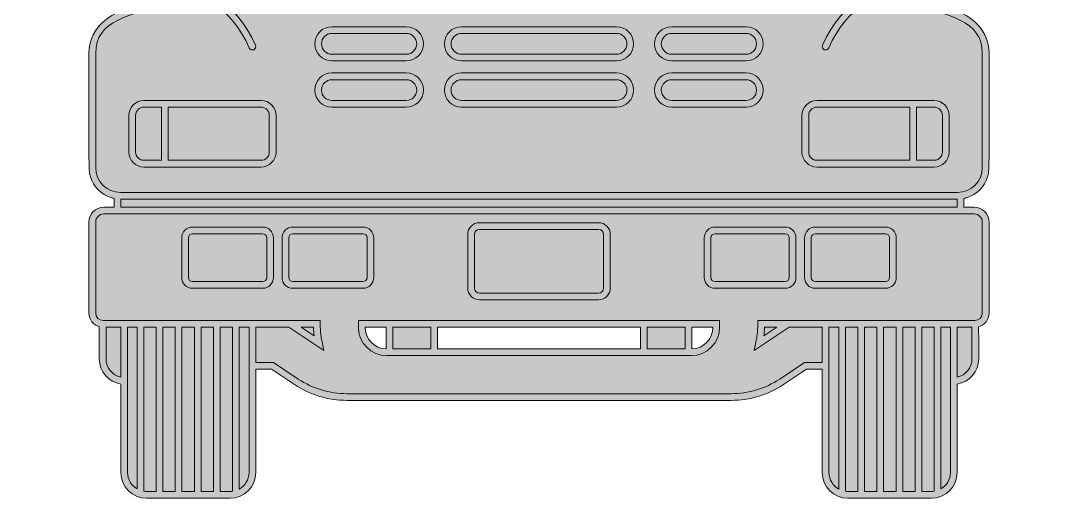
# Model space of a CAD drawing. Header units: inches. Extents: x 0.07 to 3.93, y -3.93 to -0.02.
# Drawn here: x 0.07 to 3.93, y -3.927 to -2.147 of the extents above; entities that cross this region are included whole.
import ezdxf

# ---------------------------------------------------------------- set-up
doc = ezdxf.new("R2010")
doc.units = ezdxf.units.IN
doc.header["$MEASUREMENT"] = 0
doc.layers.add('Bus', color=7, linetype='Continuous', lineweight=0)

msp = doc.modelspace()

# ---------------------------------------------------------------- hatches: boundary and pattern name
at = {"layer": 'Bus', "true_color": 0xf8e0c5, "transparency": 33554687}
h = msp.add_hatch(color=254, dxfattribs=at)
h.dxf.hatch_style = 2
edge = h.paths.add_edge_path()
edge.add_spline(control_points=[(1.4304, -3.2894), (1.4304, -3.2894), (1.4304, -3.3704), (1.4304, -3.3704), (1.3871, -3.3689), (1.3523, -3.3331), (1.3523, -3.2894), (1.3523, -3.2894), (1.4304, -3.2894), (1.4304, -3.2894)], knot_values=[0, 0, 0, 0, 1, 1, 1, 2, 2, 2, 3, 3, 3, 3], degree=3, periodic=0)
edge = h.paths.add_edge_path()
edge.add_spline(control_points=[(1.6221, -3.2894), (1.6221, -3.2894), (2.3779, -3.2894), (2.3779, -3.2894), (2.3779, -3.2894), (2.3779, -3.3705), (2.3779, -3.3705), (2.3779, -3.3705), (1.6221, -3.3705), (1.6221, -3.3705), (1.6221, -3.3705), (1.6221, -3.2894), (1.6221, -3.2894)], knot_values=[0, 0, 0, 0, 1, 1, 1, 2, 2, 2, 3, 3, 3, 4, 4, 4, 4], degree=3, periodic=0)
edge = h.paths.add_edge_path()
edge.add_spline(control_points=[(2.5696, -3.2894), (2.5696, -3.2894), (2.6477, -3.2894), (2.6477, -3.2894), (2.6477, -3.3331), (2.6129, -3.3689), (2.5696, -3.3704), (2.5696, -3.3704), (2.5696, -3.2894), (2.5696, -3.2894)], knot_values=[0, 0, 0, 0, 1, 1, 1, 2, 2, 2, 3, 3, 3, 3], degree=3, periodic=0)
edge = h.paths.add_edge_path()
edge.add_spline(control_points=[(3.6164, -1.6637), (3.6164, -1.6637), (3.6364, -1.6637), (3.6364, -1.6637), (3.6239, -1.6803), (3.6041, -1.6906), (3.5828, -1.6906), (3.5828, -1.6906), (3.5462, -1.6906), (3.5462, -1.6906), (3.5462, -1.6906), (3.5462, -0.8176), (3.5462, -0.8176), (3.5462, -0.8176), (3.5828, -0.8176), (3.5828, -0.8176), (3.6187, -0.8176), (3.65, -0.8462), (3.65, -0.8857), (3.65, -0.8857), (3.6164, -0.8857), (3.6164, -0.8857), (3.593, -0.8857), (3.5739, -0.9047), (3.5739, -0.9282), (3.5739, -0.9282), (3.5739, -1.6212), (3.5739, -1.6212), (3.5739, -1.6446), (3.593, -1.6637), (3.6164, -1.6637)], knot_values=[0, 0, 0, 0, 1, 1, 1, 2, 2, 2, 3, 3, 3, 4, 4, 4, 5, 5, 5, 6, 6, 6, 7, 7, 7, 8, 8, 8, 9, 9, 9, 10, 10, 10, 10], degree=3, periodic=0)
edge = h.paths.add_edge_path()
edge.add_spline(control_points=[(0.3836, -0.8857), (0.3836, -0.8857), (0.35, -0.8857), (0.35, -0.8857), (0.35, -0.8462), (0.3813, -0.8176), (0.4172, -0.8176), (0.4172, -0.8176), (0.4538, -0.8176), (0.4538, -0.8176), (0.4538, -0.8176), (0.4538, -1.6906), (0.4538, -1.6906), (0.4538, -1.6906), (0.4172, -1.6906), (0.4172, -1.6906), (0.3959, -1.6906), (0.3761, -1.6803), (0.3636, -1.6637), (0.3636, -1.6637), (0.3836, -1.6637), (0.3836, -1.6637), (0.407, -1.6637), (0.4261, -1.6446), (0.4261, -1.6212), (0.4261, -1.6212), (0.4261, -0.9282), (0.4261, -0.9282), (0.4261, -0.9047), (0.407, -0.8857), (0.3836, -0.8857)], knot_values=[0, 0, 0, 0, 1, 1, 1, 2, 2, 2, 3, 3, 3, 4, 4, 4, 5, 5, 5, 6, 6, 6, 7, 7, 7, 8, 8, 8, 9, 9, 9, 10, 10, 10, 10], degree=3, periodic=0)
edge = h.paths.add_edge_path()
edge.add_spline(control_points=[(3.8874, -0.8857), (3.8874, -0.8857), (3.7722, -0.8857), (3.7722, -0.8857), (3.7722, -0.7782), (3.6855, -0.6954), (3.5828, -0.6954), (3.5828, -0.6954), (3.5441, -0.6954), (3.5441, -0.6954), (3.53, -0.499), (3.4447, -0.3397), (3.1782, -0.1928), (2.949, -0.0665), (2.3679, -0.024), (2.138, -0.024), (2.138, -0.024), (1.862, -0.024), (1.862, -0.024), (1.6321, -0.024), (1.051, -0.0665), (0.8218, -0.1928), (0.5553, -0.3397), (0.47, -0.499), (0.4559, -0.6954), (0.4559, -0.6954), (0.4172, -0.6954), (0.4172, -0.6954), (0.3145, -0.6954), (0.2278, -0.7782), (0.2278, -0.8857), (0.2278, -0.8857), (0.1126, -0.8857), (0.1126, -0.8857), (0.0892, -0.8857), (0.0701, -0.9047), (0.0701, -0.9281), (0.0701, -0.9281), (0.0701, -1.587), (0.0701, -1.587), (0.0701, -1.606), (0.0701, -1.6637), (0.1126, -1.6637), (0.1126, -1.6637), (0.2323, -1.6637), (0.2323, -1.6637), (0.2511, -1.7507), (0.3272, -1.8128), (0.4172, -1.8128), (0.4172, -1.8128), (0.4538, -1.8128), (0.4538, -1.8128), (0.4538, -1.8128), (0.4538, -2.1064), (0.4538, -2.1064), (0.4225, -2.1172), (0.3243, -2.1597), (0.3243, -2.2685), (0.3243, -2.7164), (0.3224, -2.7053), (0.3294, -2.7286), (0.3407, -2.7661), (0.3697, -2.7948), (0.4061, -2.8062), (0.4063, -2.8062), (0.4064, -2.8063), (0.4066, -2.8063), (0.4102, -2.8075), (0.414, -2.8085), (0.4179, -2.8092), (0.4179, -2.8092), (0.4179, -2.8423), (0.4179, -2.8423), (0.4179, -2.8423), (0.3791, -2.8423), (0.3791, -2.8423), (0.3489, -2.8423), (0.3243, -2.8669), (0.3243, -2.8971), (0.3243, -2.8971), (0.3243, -3.2369), (0.3243, -3.2369), (0.3243, -3.261), (0.3407, -3.2814), (0.3629, -3.2875), (0.3628, -3.2894), (0.3627, -3.2912), (0.3627, -3.2931), (0.3627, -3.2931), (0.3627, -3.407), (0.3627, -3.407), (0.3627, -3.4547), (0.3971, -3.4941), (0.443, -3.5015), (0.443, -3.5015), (0.443, -3.8314), (0.443, -3.8314), (0.443, -3.8843), (0.486, -3.9273), (0.5389, -3.9273), (0.5389, -3.9273), (0.8494, -3.9273), (0.8494, -3.9273), (0.9023, -3.9273), (0.9453, -3.8843), (0.9453, -3.8314), (0.9453, -3.8314), (0.9453, -3.4459), (0.9453, -3.4459), (0.9453, -3.4459), (1.0033, -3.4459), (1.0033, -3.4459), (1.0033, -3.4459), (1.0899, -3.5034), (1.0899, -3.5034), (1.1478, -3.5418), (1.2151, -3.5622), (1.2846, -3.5622), (1.2846, -3.5622), (2.7154, -3.5622), (2.7154, -3.5622), (2.7849, -3.5622), (2.8522, -3.5418), (2.9101, -3.5034), (2.9101, -3.5034), (2.9967, -3.4459), (2.9967, -3.4459), (2.9967, -3.4459), (3.0547, -3.4459), (3.0547, -3.4459), (3.0547, -3.4459), (3.0547, -3.8314), (3.0547, -3.8314), (3.0547, -3.8843), (3.0977, -3.9273), (3.1506, -3.9273), (3.1506, -3.9273), (3.4611, -3.9273), (3.4611, -3.9273), (3.514, -3.9273), (3.557, -3.8843), (3.557, -3.8314), (3.557, -3.8314), (3.557, -3.5015), (3.557, -3.5015), (3.6029, -3.4941), (3.6373, -3.4547), (3.6373, -3.407), (3.6373, -3.407), (3.6372, -3.2894), (3.6371, -3.2875), (3.6593, -3.2814), (3.6757, -3.261), (3.6757, -3.2369), (3.6757, -3.2369), (3.6757, -2.8971), (3.6757, -2.8971), (3.6757, -2.8669), (3.6511, -2.8423), (3.6209, -2.8423), (3.6209, -2.8423), (3.5821, -2.8423), (3.5821, -2.8423), (3.5821, -2.8423), (3.5821, -2.8092), (3.5821, -2.8092), (3.586, -2.8085), (3.5898, -2.8075), (3.5934, -2.8063), (3.5936, -2.8063), (3.5937, -2.8062), (3.5939, -2.8062), (3.6303, -2.7948), (3.6593, -2.7661), (3.6706, -2.7286), (3.6776, -2.7053), (3.6757, -2.7164), (3.6757, -2.2685), (3.6757, -2.1597), (3.5775, -2.1172), (3.5462, -2.1064), (3.5462, -2.1064), (3.5462, -1.8128), (3.5462, -1.8128), (3.5462, -1.8128), (3.5828, -1.8128), (3.5828, -1.8128), (3.6728, -1.8128), (3.7489, -1.7507), (3.7677, -1.6637), (3.7677, -1.6637), (3.8874, -1.6637), (3.8874, -1.6637), (3.9299, -1.6637), (3.9299, -1.606), (3.9299, -1.587), (3.9299, -1.587), (3.9299, -0.9281), (3.9299, -0.9281), (3.9299, -0.9047), (3.9108, -0.8857), (3.8874, -0.8857)], knot_values=[0, 0, 0, 0, 1, 1, 1, 2, 2, 2, 3, 3, 3, 4, 4, 4, 5, 5, 5, 6, 6, 6, 7, 7, 7, 8, 8, 8, 9, 9, 9, 10, 10, 10, 11, 11, 11, 12, 12, 12, 13, 13, 13, 14, 14, 14, 15, 15, 15, 16, 16, 16, 17, 17, 17, 18, 18, 18, 19, 19, 19, 20, 20, 20, 21, 21, 21, 22, 22, 22, 23, 23, 23, 24, 24, 24, 25, 25, 25, 26, 26, 26, 27, 27, 27, 28, 28, 28, 29, 29, 29, 30, 30, 30, 31, 31, 31, 32, 32, 32, 33, 33, 33, 34, 34, 34, 35, 35, 35, 36, 36, 36, 37, 37, 37, 38, 38, 38, 39, 39, 39, 40, 40, 40, 41, 41, 41, 42, 42, 42, 43, 43, 43, 44, 44, 44, 45, 45, 45, 46, 46, 46, 47, 47, 47, 48, 48, 48, 49, 49, 49, 50, 50, 50, 51, 51, 51, 52, 52, 52, 53, 53, 53, 54, 54, 54, 55, 55, 55, 56, 56, 56, 57, 57, 57, 58, 58, 58, 59, 59, 59, 60, 60, 60, 61, 61, 61, 62, 62, 62, 63, 63, 63, 64, 64, 64, 65, 65, 65, 66, 66, 66, 67, 67, 67, 67], degree=3, periodic=0)

# ---------------------------------------------------------------- linework, layer by layer
at = {"layer": 'Bus'}
for points, knots in [([(3.8874, -0.8857), (3.8874, -0.8857), (3.7722, -0.8857), (3.7722, -0.8857), (3.7722, -0.7782), (3.6855, -0.6954), (3.5828, -0.6954), (3.5828, -0.6954), (3.5441, -0.6954), (3.5441, -0.6954), (3.53, -0.499), (3.4447, -0.3397), (3.1782, -0.1928), (2.949, -0.0665), (2.3679, -0.024), (2.138, -0.024), (2.138, -0.024), (1.862, -0.024), (1.862, -0.024), (1.6321, -0.024), (1.051, -0.0665), (0.8218, -0.1928), (0.5553, -0.3397), (0.47, -0.499), (0.4559, -0.6954), (0.4559, -0.6954), (0.4172, -0.6954), (0.4172, -0.6954), (0.3145, -0.6954), (0.2278, -0.7782), (0.2278, -0.8857), (0.2278, -0.8857), (0.1126, -0.8857), (0.1126, -0.8857), (0.0892, -0.8857), (0.0701, -0.9047), (0.0701, -0.9281), (0.0701, -0.9281), (0.0701, -1.587), (0.0701, -1.587), (0.0701, -1.606), (0.0701, -1.6637), (0.1126, -1.6637), (0.1126, -1.6637), (0.2323, -1.6637), (0.2323, -1.6637), (0.2511, -1.7507), (0.3272, -1.8128), (0.4172, -1.8128), (0.4172, -1.8128), (0.4538, -1.8128), (0.4538, -1.8128), (0.4538, -1.8128), (0.4538, -2.1064), (0.4538, -2.1064), (0.4225, -2.1172), (0.3243, -2.1597), (0.3243, -2.2685), (0.3243, -2.7164), (0.3224, -2.7053), (0.3294, -2.7286), (0.3407, -2.7661), (0.3697, -2.7948), (0.4061, -2.8062), (0.4063, -2.8062), (0.4064, -2.8063), (0.4066, -2.8063), (0.4102, -2.8075), (0.414, -2.8085), (0.4179, -2.8092), (0.4179, -2.8092), (0.4179, -2.8423), (0.4179, -2.8423), (0.4179, -2.8423), (0.3791, -2.8423), (0.3791, -2.8423), (0.3489, -2.8423), (0.3243, -2.8669), (0.3243, -2.8971), (0.3243, -2.8971), (0.3243, -3.2369), (0.3243, -3.2369), (0.3243, -3.261), (0.3407, -3.2814), (0.3629, -3.2875), (0.3628, -3.2894), (0.3627, -3.2912), (0.3627, -3.2931), (0.3627, -3.2931), (0.3627, -3.407), (0.3627, -3.407), (0.3627, -3.4547), (0.3971, -3.4941), (0.443, -3.5015), (0.443, -3.5015), (0.443, -3.8314), (0.443, -3.8314), (0.443, -3.8843), (0.486, -3.9273), (0.5389, -3.9273), (0.5389, -3.9273), (0.8494, -3.9273), (0.8494, -3.9273), (0.9023, -3.9273), (0.9453, -3.8843), (0.9453, -3.8314), (0.9453, -3.8314), (0.9453, -3.4459), (0.9453, -3.4459), (0.9453, -3.4459), (1.0033, -3.4459), (1.0033, -3.4459), (1.0033, -3.4459), (1.0899, -3.5034), (1.0899, -3.5034), (1.1478, -3.5418), (1.2151, -3.5622), (1.2846, -3.5622), (1.2846, -3.5622), (2.7154, -3.5622), (2.7154, -3.5622), (2.7849, -3.5622), (2.8522, -3.5418), (2.9101, -3.5034), (2.9101, -3.5034), (2.9967, -3.4459), (2.9967, -3.4459), (2.9967, -3.4459), (3.0547, -3.4459), (3.0547, -3.4459), (3.0547, -3.4459), (3.0547, -3.8314), (3.0547, -3.8314), (3.0547, -3.8843), (3.0977, -3.9273), (3.1506, -3.9273), (3.1506, -3.9273), (3.4611, -3.9273), (3.4611, -3.9273), (3.514, -3.9273), (3.557, -3.8843), (3.557, -3.8314), (3.557, -3.8314), (3.557, -3.5015), (3.557, -3.5015), (3.6029, -3.4941), (3.6373, -3.4547), (3.6373, -3.407), (3.6373, -3.407), (3.6372, -3.2894), (3.6371, -3.2875), (3.6593, -3.2814), (3.6757, -3.261), (3.6757, -3.2369), (3.6757, -3.2369), (3.6757, -2.8971), (3.6757, -2.8971), (3.6757, -2.8669), (3.6511, -2.8423), (3.6209, -2.8423), (3.6209, -2.8423), (3.5821, -2.8423), (3.5821, -2.8423), (3.5821, -2.8423), (3.5821, -2.8092), (3.5821, -2.8092), (3.586, -2.8085), (3.5898, -2.8075), (3.5934, -2.8063), (3.5936, -2.8063), (3.5937, -2.8062), (3.5939, -2.8062), (3.6303, -2.7948), (3.6593, -2.7661), (3.6706, -2.7286), (3.6776, -2.7053), (3.6757, -2.7164), (3.6757, -2.2685), (3.6757, -2.1597), (3.5775, -2.1172), (3.5462, -2.1064), (3.5462, -2.1064), (3.5462, -1.8128), (3.5462, -1.8128), (3.5462, -1.8128), (3.5828, -1.8128), (3.5828, -1.8128), (3.6728, -1.8128), (3.7489, -1.7507), (3.7677, -1.6637), (3.7677, -1.6637), (3.8874, -1.6637), (3.8874, -1.6637), (3.9299, -1.6637), (3.9299, -1.606), (3.9299, -1.587), (3.9299, -1.587), (3.9299, -0.9281), (3.9299, -0.9281), (3.9299, -0.9047), (3.9108, -0.8857), (3.8874, -0.8857)], [0, 0, 0, 0, 1, 1, 1, 2, 2, 2, 3, 3, 3, 4, 4, 4, 5, 5, 5, 6, 6, 6, 7, 7, 7, 8, 8, 8, 9, 9, 9, 10, 10, 10, 11, 11, 11, 12, 12, 12, 13, 13, 13, 14, 14, 14, 15, 15, 15, 16, 16, 16, 17, 17, 17, 18, 18, 18, 19, 19, 19, 20, 20, 20, 21, 21, 21, 22, 22, 22, 23, 23, 23, 24, 24, 24, 25, 25, 25, 26, 26, 26, 27, 27, 27, 28, 28, 28, 29, 29, 29, 30, 30, 30, 31, 31, 31, 32, 32, 32, 33, 33, 33, 34, 34, 34, 35, 35, 35, 36, 36, 36, 37, 37, 37, 38, 38, 38, 39, 39, 39, 40, 40, 40, 41, 41, 41, 42, 42, 42, 43, 43, 43, 44, 44, 44, 45, 45, 45, 46, 46, 46, 47, 47, 47, 48, 48, 48, 49, 49, 49, 50, 50, 50, 51, 51, 51, 52, 52, 52, 53, 53, 53, 54, 54, 54, 55, 55, 55, 56, 56, 56, 57, 57, 57, 58, 58, 58, 59, 59, 59, 60, 60, 60, 61, 61, 61, 62, 62, 62, 63, 63, 63, 64, 64, 64, 65, 65, 65, 66, 66, 66, 67, 67, 67, 67]), ([(3.8874, -0.8857), (3.8874, -0.8857), (3.7722, -0.8857), (3.7722, -0.8857), (3.7722, -0.7782), (3.6855, -0.6954), (3.5828, -0.6954), (3.5828, -0.6954), (3.5441, -0.6954), (3.5441, -0.6954), (3.53, -0.499), (3.4447, -0.3397), (3.1782, -0.1928), (2.949, -0.0665), (2.3679, -0.024), (2.138, -0.024), (2.138, -0.024), (1.862, -0.024), (1.862, -0.024), (1.6321, -0.024), (1.051, -0.0665), (0.8218, -0.1928), (0.5553, -0.3397), (0.47, -0.499), (0.4559, -0.6954), (0.4559, -0.6954), (0.4172, -0.6954), (0.4172, -0.6954), (0.3145, -0.6954), (0.2278, -0.7782), (0.2278, -0.8857), (0.2278, -0.8857), (0.1126, -0.8857), (0.1126, -0.8857), (0.0892, -0.8857), (0.0701, -0.9047), (0.0701, -0.9281), (0.0701, -0.9281), (0.0701, -1.587), (0.0701, -1.587), (0.0701, -1.606), (0.0701, -1.6637), (0.1126, -1.6637), (0.1126, -1.6637), (0.2323, -1.6637), (0.2323, -1.6637), (0.2511, -1.7507), (0.3272, -1.8128), (0.4172, -1.8128), (0.4172, -1.8128), (0.4538, -1.8128), (0.4538, -1.8128), (0.4538, -1.8128), (0.4538, -2.1064), (0.4538, -2.1064), (0.4225, -2.1172), (0.3243, -2.1597), (0.3243, -2.2685), (0.3243, -2.7164), (0.3224, -2.7053), (0.3294, -2.7286), (0.3407, -2.7661), (0.3697, -2.7948), (0.4061, -2.8062), (0.4063, -2.8062), (0.4064, -2.8063), (0.4066, -2.8063), (0.4102, -2.8075), (0.414, -2.8085), (0.4179, -2.8092), (0.4179, -2.8092), (0.4179, -2.8423), (0.4179, -2.8423), (0.4179, -2.8423), (0.3791, -2.8423), (0.3791, -2.8423), (0.3489, -2.8423), (0.3243, -2.8669), (0.3243, -2.8971), (0.3243, -2.8971), (0.3243, -3.2369), (0.3243, -3.2369), (0.3243, -3.261), (0.3407, -3.2814), (0.3629, -3.2875), (0.3628, -3.2894), (0.3627, -3.2912), (0.3627, -3.2931), (0.3627, -3.2931), (0.3627, -3.407), (0.3627, -3.407), (0.3627, -3.4547), (0.3971, -3.4941), (0.443, -3.5015), (0.443, -3.5015), (0.443, -3.8314), (0.443, -3.8314), (0.443, -3.8843), (0.486, -3.9273), (0.5389, -3.9273), (0.5389, -3.9273), (0.8494, -3.9273), (0.8494, -3.9273), (0.9023, -3.9273), (0.9453, -3.8843), (0.9453, -3.8314), (0.9453, -3.8314), (0.9453, -3.4459), (0.9453, -3.4459), (0.9453, -3.4459), (1.0033, -3.4459), (1.0033, -3.4459), (1.0033, -3.4459), (1.0899, -3.5034), (1.0899, -3.5034), (1.1478, -3.5418), (1.2151, -3.5622), (1.2846, -3.5622), (1.2846, -3.5622), (2.7154, -3.5622), (2.7154, -3.5622), (2.7849, -3.5622), (2.8522, -3.5418), (2.9101, -3.5034), (2.9101, -3.5034), (2.9967, -3.4459), (2.9967, -3.4459), (2.9967, -3.4459), (3.0547, -3.4459), (3.0547, -3.4459), (3.0547, -3.4459), (3.0547, -3.8314), (3.0547, -3.8314), (3.0547, -3.8843), (3.0977, -3.9273), (3.1506, -3.9273), (3.1506, -3.9273), (3.4611, -3.9273), (3.4611, -3.9273), (3.514, -3.9273), (3.557, -3.8843), (3.557, -3.8314), (3.557, -3.8314), (3.557, -3.5015), (3.557, -3.5015), (3.6029, -3.4941), (3.6373, -3.4547), (3.6373, -3.407), (3.6373, -3.407), (3.6372, -3.2894), (3.6371, -3.2875), (3.6593, -3.2814), (3.6757, -3.261), (3.6757, -3.2369), (3.6757, -3.2369), (3.6757, -2.8971), (3.6757, -2.8971), (3.6757, -2.8669), (3.6511, -2.8423), (3.6209, -2.8423), (3.6209, -2.8423), (3.5821, -2.8423), (3.5821, -2.8423), (3.5821, -2.8423), (3.5821, -2.8092), (3.5821, -2.8092), (3.586, -2.8085), (3.5898, -2.8075), (3.5934, -2.8063), (3.5936, -2.8063), (3.5937, -2.8062), (3.5939, -2.8062), (3.6303, -2.7948), (3.6593, -2.7661), (3.6706, -2.7286), (3.6776, -2.7053), (3.6757, -2.7164), (3.6757, -2.2685), (3.6757, -2.1597), (3.5775, -2.1172), (3.5462, -2.1064), (3.5462, -2.1064), (3.5462, -1.8128), (3.5462, -1.8128), (3.5462, -1.8128), (3.5828, -1.8128), (3.5828, -1.8128), (3.6728, -1.8128), (3.7489, -1.7507), (3.7677, -1.6637), (3.7677, -1.6637), (3.8874, -1.6637), (3.8874, -1.6637), (3.9299, -1.6637), (3.9299, -1.606), (3.9299, -1.587), (3.9299, -1.587), (3.9299, -0.9281), (3.9299, -0.9281), (3.9299, -0.9047), (3.9108, -0.8857), (3.8874, -0.8857)], [0, 0, 0, 0, 1, 1, 1, 2, 2, 2, 3, 3, 3, 4, 4, 4, 5, 5, 5, 6, 6, 6, 7, 7, 7, 8, 8, 8, 9, 9, 9, 10, 10, 10, 11, 11, 11, 12, 12, 12, 13, 13, 13, 14, 14, 14, 15, 15, 15, 16, 16, 16, 17, 17, 17, 18, 18, 18, 19, 19, 19, 20, 20, 20, 21, 21, 21, 22, 22, 22, 23, 23, 23, 24, 24, 24, 25, 25, 25, 26, 26, 26, 27, 27, 27, 28, 28, 28, 29, 29, 29, 30, 30, 30, 31, 31, 31, 32, 32, 32, 33, 33, 33, 34, 34, 34, 35, 35, 35, 36, 36, 36, 37, 37, 37, 38, 38, 38, 39, 39, 39, 40, 40, 40, 41, 41, 41, 42, 42, 42, 43, 43, 43, 44, 44, 44, 45, 45, 45, 46, 46, 46, 47, 47, 47, 48, 48, 48, 49, 49, 49, 50, 50, 50, 51, 51, 51, 52, 52, 52, 53, 53, 53, 54, 54, 54, 55, 55, 55, 56, 56, 56, 57, 57, 57, 58, 58, 58, 59, 59, 59, 60, 60, 60, 61, 61, 61, 62, 62, 62, 63, 63, 63, 64, 64, 64, 65, 65, 65, 66, 66, 66, 67, 67, 67, 67]), ([(3.6507, -2.2685), (3.6507, -2.2685), (3.6507, -2.6947), (3.6507, -2.6947), (3.6507, -2.7454), (3.6095, -2.7866), (3.5589, -2.7866), (3.5589, -2.7866), (0.4411, -2.7866), (0.4411, -2.7866), (0.3905, -2.7866), (0.3493, -2.7454), (0.3493, -2.6947), (0.3493, -2.6947), (0.3493, -2.2685), (0.3493, -2.2685), (0.3493, -2.1459), (0.4693, -2.1278), (0.6368, -2.0748), (0.6627, -2.0666), (0.6813, -2.0456), (0.6871, -2.0201), (0.7285, -2.0361), (0.8534, -2.0953), (0.9213, -2.2484), (0.9234, -2.253), (0.928, -2.2558), (0.9328, -2.2558), (0.9345, -2.2558), (0.9362, -2.2555), (0.9378, -2.2547), (0.9441, -2.2519), (0.947, -2.2445), (0.9442, -2.2382), (0.8679, -2.0664), (0.7266, -2.0072), (0.6893, -1.9941), (0.6893, -1.9941), (0.6893, -1.8449), (0.6893, -1.8449), (0.6893, -1.7234), (0.7881, -1.6245), (0.9097, -1.6245), (0.9097, -1.6245), (1.0309, -1.6245), (1.0309, -1.6245), (1.0627, -1.6245), (1.0929, -1.6144), (1.118, -1.5959), (1.1241, -1.6304), (1.1356, -1.7012), (1.1373, -1.7593), (1.1375, -1.766), (1.143, -1.7714), (1.1498, -1.7714), (1.1498, -1.7714), (1.1501, -1.7714), (1.1501, -1.7714), (1.1571, -1.7712), (1.1625, -1.7654), (1.1623, -1.7585), (1.1602, -1.6876), (1.1446, -1.601), (1.1399, -1.5766), (1.1399, -1.5766), (1.1412, -1.5753), (1.1412, -1.5753), (1.1507, -1.5659), (1.1633, -1.5606), (1.1767, -1.5606), (1.1767, -1.5606), (2.8233, -1.5606), (2.8233, -1.5606), (2.8367, -1.5606), (2.8493, -1.5659), (2.8588, -1.5753), (2.8588, -1.5753), (2.8601, -1.5766), (2.8601, -1.5766), (2.8554, -1.601), (2.8398, -1.6876), (2.8377, -1.7585), (2.8375, -1.7654), (2.8429, -1.7712), (2.8499, -1.7714), (2.8499, -1.7714), (2.8502, -1.7714), (2.8502, -1.7714), (2.857, -1.7714), (2.8625, -1.766), (2.8627, -1.7593), (2.8644, -1.7012), (2.8759, -1.6304), (2.882, -1.5959), (2.9071, -1.6144), (2.9373, -1.6245), (2.9691, -1.6245), (2.9691, -1.6245), (3.0903, -1.6245), (3.0903, -1.6245), (3.2119, -1.6245), (3.3107, -1.7234), (3.3107, -1.8449), (3.3107, -1.8449), (3.3107, -1.9941), (3.3107, -1.9941), (3.2734, -2.0072), (3.1321, -2.0664), (3.0558, -2.2382), (3.053, -2.2445), (3.0559, -2.2519), (3.0622, -2.2547), (3.0638, -2.2555), (3.0655, -2.2558), (3.0672, -2.2558), (3.072, -2.2558), (3.0766, -2.253), (3.0787, -2.2484), (3.1466, -2.0953), (3.2715, -2.0361), (3.3129, -2.0201), (3.3187, -2.0456), (3.3373, -2.0666), (3.3632, -2.0748), (3.5307, -2.1278), (3.6507, -2.1459), (3.6507, -2.2685)], [0, 0, 0, 0, 1, 1, 1, 2, 2, 2, 3, 3, 3, 4, 4, 4, 5, 5, 5, 6, 6, 6, 7, 7, 7, 8, 8, 8, 9, 9, 9, 10, 10, 10, 11, 11, 11, 12, 12, 12, 13, 13, 13, 14, 14, 14, 15, 15, 15, 16, 16, 16, 17, 17, 17, 18, 18, 18, 19, 19, 19, 20, 20, 20, 21, 21, 21, 22, 22, 22, 23, 23, 23, 24, 24, 24, 25, 25, 25, 26, 26, 26, 27, 27, 27, 28, 28, 28, 29, 29, 29, 30, 30, 30, 31, 31, 31, 32, 32, 32, 33, 33, 33, 34, 34, 34, 35, 35, 35, 36, 36, 36, 37, 37, 37, 38, 38, 38, 39, 39, 39, 40, 40, 40, 41, 41, 41, 42, 42, 42, 42]), ([(1.5058, -2.1691), (1.5058, -2.1691), (1.2287, -2.1691), (1.2287, -2.1691), (1.1936, -2.1691), (1.165, -2.1977), (1.165, -2.2328), (1.165, -2.268), (1.1936, -2.2966), (1.2287, -2.2966), (1.2287, -2.2966), (1.5058, -2.2966), (1.5058, -2.2966), (1.541, -2.2966), (1.5696, -2.268), (1.5696, -2.2328), (1.5696, -2.1977), (1.541, -2.1691), (1.5058, -2.1691)], [0, 0, 0, 0, 1, 1, 1, 2, 2, 2, 3, 3, 3, 4, 4, 4, 5, 5, 5, 6, 6, 6, 6]), ([(1.5058, -2.2716), (1.5058, -2.2716), (1.2287, -2.2716), (1.2287, -2.2716), (1.2074, -2.2716), (1.19, -2.2542), (1.19, -2.2328), (1.19, -2.2115), (1.2074, -2.1941), (1.2287, -2.1941), (1.2287, -2.1941), (1.5058, -2.1941), (1.5058, -2.1941), (1.5272, -2.1941), (1.5446, -2.2115), (1.5446, -2.2328), (1.5446, -2.2542), (1.5272, -2.2716), (1.5058, -2.2716)], [0, 0, 0, 0, 1, 1, 1, 2, 2, 2, 3, 3, 3, 4, 4, 4, 5, 5, 5, 6, 6, 6, 6]), ([(2.2885, -2.1691), (2.2885, -2.1691), (1.7115, -2.1691), (1.7115, -2.1691), (1.6763, -2.1691), (1.6477, -2.1977), (1.6477, -2.2328), (1.6477, -2.268), (1.6763, -2.2966), (1.7115, -2.2966), (1.7115, -2.2966), (2.2885, -2.2966), (2.2885, -2.2966), (2.3237, -2.2966), (2.3523, -2.268), (2.3523, -2.2328), (2.3523, -2.1977), (2.3237, -2.1691), (2.2885, -2.1691)], [0, 0, 0, 0, 1, 1, 1, 2, 2, 2, 3, 3, 3, 4, 4, 4, 5, 5, 5, 6, 6, 6, 6]), ([(2.2885, -2.2716), (2.2885, -2.2716), (1.7115, -2.2716), (1.7115, -2.2716), (1.6901, -2.2716), (1.6727, -2.2542), (1.6727, -2.2328), (1.6727, -2.2115), (1.6901, -2.1941), (1.7115, -2.1941), (1.7115, -2.1941), (2.2885, -2.1941), (2.2885, -2.1941), (2.3099, -2.1941), (2.3273, -2.2115), (2.3273, -2.2328), (2.3273, -2.2542), (2.3099, -2.2716), (2.2885, -2.2716)], [0, 0, 0, 0, 1, 1, 1, 2, 2, 2, 3, 3, 3, 4, 4, 4, 5, 5, 5, 6, 6, 6, 6]), ([(2.7713, -2.1691), (2.7713, -2.1691), (2.4942, -2.1691), (2.4942, -2.1691), (2.459, -2.1691), (2.4304, -2.1977), (2.4304, -2.2328), (2.4304, -2.268), (2.459, -2.2966), (2.4942, -2.2966), (2.4942, -2.2966), (2.7713, -2.2966), (2.7713, -2.2966), (2.8064, -2.2966), (2.835, -2.268), (2.835, -2.2328), (2.835, -2.1977), (2.8064, -2.1691), (2.7713, -2.1691)], [0, 0, 0, 0, 1, 1, 1, 2, 2, 2, 3, 3, 3, 4, 4, 4, 5, 5, 5, 6, 6, 6, 6]), ([(2.7713, -2.2716), (2.7713, -2.2716), (2.4942, -2.2716), (2.4942, -2.2716), (2.4728, -2.2716), (2.4554, -2.2542), (2.4554, -2.2328), (2.4554, -2.2115), (2.4728, -2.1941), (2.4942, -2.1941), (2.4942, -2.1941), (2.7713, -2.1941), (2.7713, -2.1941), (2.7926, -2.1941), (2.81, -2.2115), (2.81, -2.2328), (2.81, -2.2542), (2.7926, -2.2716), (2.7713, -2.2716)], [0, 0, 0, 0, 1, 1, 1, 2, 2, 2, 3, 3, 3, 4, 4, 4, 5, 5, 5, 6, 6, 6, 6]), ([(1.5058, -2.3414), (1.5058, -2.3414), (1.2287, -2.3414), (1.2287, -2.3414), (1.1936, -2.3414), (1.165, -2.37), (1.165, -2.4052), (1.165, -2.4404), (1.1936, -2.469), (1.2287, -2.469), (1.2287, -2.469), (1.5058, -2.469), (1.5058, -2.469), (1.541, -2.469), (1.5696, -2.4404), (1.5696, -2.4052), (1.5696, -2.37), (1.541, -2.3414), (1.5058, -2.3414)], [0, 0, 0, 0, 1, 1, 1, 2, 2, 2, 3, 3, 3, 4, 4, 4, 5, 5, 5, 6, 6, 6, 6]), ([(2.2885, -2.3414), (2.2885, -2.3414), (1.7115, -2.3414), (1.7115, -2.3414), (1.6763, -2.3414), (1.6477, -2.37), (1.6477, -2.4052), (1.6477, -2.4404), (1.6763, -2.469), (1.7115, -2.469), (1.7115, -2.469), (2.2885, -2.469), (2.2885, -2.469), (2.3237, -2.469), (2.3523, -2.4404), (2.3523, -2.4052), (2.3523, -2.37), (2.3237, -2.3414), (2.2885, -2.3414)], [0, 0, 0, 0, 1, 1, 1, 2, 2, 2, 3, 3, 3, 4, 4, 4, 5, 5, 5, 6, 6, 6, 6]), ([(2.7713, -2.3414), (2.7713, -2.3414), (2.4942, -2.3414), (2.4942, -2.3414), (2.459, -2.3414), (2.4304, -2.37), (2.4304, -2.4052), (2.4304, -2.4404), (2.459, -2.469), (2.4942, -2.469), (2.4942, -2.469), (2.7713, -2.469), (2.7713, -2.469), (2.8064, -2.469), (2.835, -2.4404), (2.835, -2.4052), (2.835, -2.37), (2.8064, -2.3414), (2.7713, -2.3414)], [0, 0, 0, 0, 1, 1, 1, 2, 2, 2, 3, 3, 3, 4, 4, 4, 5, 5, 5, 6, 6, 6, 6]), ([(1.5058, -2.444), (1.5058, -2.444), (1.2287, -2.444), (1.2287, -2.444), (1.2074, -2.444), (1.19, -2.4266), (1.19, -2.4052), (1.19, -2.3838), (1.2074, -2.3665), (1.2287, -2.3665), (1.2287, -2.3665), (1.5058, -2.3665), (1.5058, -2.3665), (1.5272, -2.3665), (1.5446, -2.3838), (1.5446, -2.4052), (1.5446, -2.4266), (1.5272, -2.444), (1.5058, -2.444)], [0, 0, 0, 0, 1, 1, 1, 2, 2, 2, 3, 3, 3, 4, 4, 4, 5, 5, 5, 6, 6, 6, 6]), ([(2.2885, -2.444), (2.2885, -2.444), (1.7115, -2.444), (1.7115, -2.444), (1.6901, -2.444), (1.6727, -2.4266), (1.6727, -2.4052), (1.6727, -2.3838), (1.6901, -2.3665), (1.7115, -2.3665), (1.7115, -2.3665), (2.2885, -2.3665), (2.2885, -2.3665), (2.3099, -2.3665), (2.3273, -2.3838), (2.3273, -2.4052), (2.3273, -2.4266), (2.3099, -2.444), (2.2885, -2.444)], [0, 0, 0, 0, 1, 1, 1, 2, 2, 2, 3, 3, 3, 4, 4, 4, 5, 5, 5, 6, 6, 6, 6]), ([(2.7713, -2.444), (2.7713, -2.444), (2.4942, -2.444), (2.4942, -2.444), (2.4728, -2.444), (2.4554, -2.4266), (2.4554, -2.4052), (2.4554, -2.3838), (2.4728, -2.3665), (2.4942, -2.3665), (2.4942, -2.3665), (2.7713, -2.3665), (2.7713, -2.3665), (2.7926, -2.3665), (2.81, -2.3838), (2.81, -2.4052), (2.81, -2.4266), (2.7926, -2.444), (2.7713, -2.444)], [0, 0, 0, 0, 1, 1, 1, 2, 2, 2, 3, 3, 3, 4, 4, 4, 5, 5, 5, 6, 6, 6, 6]), ([(0.965, -2.444), (0.965, -2.444), (0.5288, -2.444), (0.5288, -2.444), (0.498, -2.444), (0.473, -2.469), (0.473, -2.4998), (0.473, -2.4998), (0.473, -2.6365), (0.473, -2.6365), (0.473, -2.6672), (0.498, -2.6923), (0.5288, -2.6923), (0.5288, -2.6923), (0.965, -2.6923), (0.965, -2.6923), (0.9958, -2.6923), (1.0208, -2.6672), (1.0208, -2.6365), (1.0208, -2.6365), (1.0208, -2.4998), (1.0208, -2.4998), (1.0208, -2.469), (0.9958, -2.444), (0.965, -2.444)], [0, 0, 0, 0, 1, 1, 1, 2, 2, 2, 3, 3, 3, 4, 4, 4, 5, 5, 5, 6, 6, 6, 7, 7, 7, 8, 8, 8, 8]), ([(0.5941, -2.6672), (0.5941, -2.6672), (0.5288, -2.6672), (0.5288, -2.6672), (0.5118, -2.6672), (0.498, -2.6534), (0.498, -2.6365), (0.498, -2.6365), (0.498, -2.4998), (0.498, -2.4998), (0.498, -2.4828), (0.5118, -2.469), (0.5288, -2.469), (0.5288, -2.469), (0.5941, -2.469), (0.5941, -2.469), (0.5941, -2.469), (0.5941, -2.6672), (0.5941, -2.6672)], [0, 0, 0, 0, 1, 1, 1, 2, 2, 2, 3, 3, 3, 4, 4, 4, 5, 5, 5, 6, 6, 6, 6]), ([(0.9958, -2.6365), (0.9958, -2.6534), (0.982, -2.6672), (0.965, -2.6672), (0.965, -2.6672), (0.6191, -2.6672), (0.6191, -2.6672), (0.6191, -2.6672), (0.6191, -2.469), (0.6191, -2.469), (0.6191, -2.469), (0.965, -2.469), (0.965, -2.469), (0.982, -2.469), (0.9958, -2.4828), (0.9958, -2.4998), (0.9958, -2.4998), (0.9958, -2.6365), (0.9958, -2.6365)], [0, 0, 0, 0, 1, 1, 1, 2, 2, 2, 3, 3, 3, 4, 4, 4, 5, 5, 5, 6, 6, 6, 6]), ([(2.9792, -2.4998), (2.9792, -2.4998), (2.9792, -2.6365), (2.9792, -2.6365), (2.9792, -2.6672), (3.0042, -2.6923), (3.035, -2.6923), (3.035, -2.6923), (3.4712, -2.6923), (3.4712, -2.6923), (3.502, -2.6923), (3.527, -2.6672), (3.527, -2.6365), (3.527, -2.6365), (3.527, -2.4998), (3.527, -2.4998), (3.527, -2.469), (3.502, -2.444), (3.4712, -2.444), (3.4712, -2.444), (3.035, -2.444), (3.035, -2.444), (3.0042, -2.444), (2.9792, -2.469), (2.9792, -2.4998)], [0, 0, 0, 0, 1, 1, 1, 2, 2, 2, 3, 3, 3, 4, 4, 4, 5, 5, 5, 6, 6, 6, 7, 7, 7, 8, 8, 8, 8]), ([(3.3809, -2.6672), (3.3809, -2.6672), (3.035, -2.6672), (3.035, -2.6672), (3.018, -2.6672), (3.0042, -2.6534), (3.0042, -2.6365), (3.0042, -2.6365), (3.0042, -2.4998), (3.0042, -2.4998), (3.0042, -2.4828), (3.018, -2.469), (3.035, -2.469), (3.035, -2.469), (3.3809, -2.469), (3.3809, -2.469), (3.3809, -2.469), (3.3809, -2.6672), (3.3809, -2.6672)], [0, 0, 0, 0, 1, 1, 1, 2, 2, 2, 3, 3, 3, 4, 4, 4, 5, 5, 5, 6, 6, 6, 6]), ([(3.4059, -2.469), (3.4059, -2.469), (3.4712, -2.469), (3.4712, -2.469), (3.4882, -2.469), (3.502, -2.4828), (3.502, -2.4998), (3.502, -2.4998), (3.502, -2.6365), (3.502, -2.6365), (3.502, -2.6534), (3.4882, -2.6672), (3.4712, -2.6672), (3.4712, -2.6672), (3.4059, -2.6672), (3.4059, -2.6672), (3.4059, -2.6672), (3.4059, -2.469), (3.4059, -2.469)], [0, 0, 0, 0, 1, 1, 1, 2, 2, 2, 3, 3, 3, 4, 4, 4, 5, 5, 5, 6, 6, 6, 6]), ([(0.4429, -2.8423), (0.4429, -2.8423), (0.4429, -2.8116), (0.4429, -2.8116), (0.4429, -2.8116), (3.5571, -2.8116), (3.5571, -2.8116), (3.5571, -2.8116), (3.5571, -2.8423), (3.5571, -2.8423), (3.5571, -2.8423), (0.4429, -2.8423), (0.4429, -2.8423)], [0, 0, 0, 0, 1, 1, 1, 2, 2, 2, 3, 3, 3, 4, 4, 4, 4]), ([(3.6209, -2.8673), (3.6373, -2.8673), (3.6507, -2.8807), (3.6507, -2.8971), (3.6507, -2.8971), (3.6507, -3.2369), (3.6507, -3.2369), (3.6507, -3.252), (3.6383, -3.2644), (3.6232, -3.2644), (3.6232, -3.2644), (2.8143, -3.2644), (2.8143, -3.2644), (2.8143, -3.2644), (2.8143, -3.2895), (2.8143, -3.2895), (2.8143, -3.3076), (2.8121, -3.3264), (2.8077, -3.3454), (2.8077, -3.3454), (2.8006, -3.376), (2.8006, -3.376), (2.8006, -3.376), (2.931, -3.2894), (2.931, -3.2894), (2.931, -3.2894), (3.0547, -3.2894), (3.0547, -3.2894), (3.0547, -3.2894), (3.0547, -3.4208), (3.0547, -3.4208), (3.0547, -3.4208), (2.9891, -3.4208), (2.9891, -3.4208), (2.9891, -3.4208), (2.8962, -3.4826), (2.8962, -3.4826), (2.8425, -3.5183), (2.7799, -3.5372), (2.7154, -3.5372), (2.7154, -3.5372), (1.2846, -3.5372), (1.2846, -3.5372), (1.2201, -3.5372), (1.1575, -3.5183), (1.1038, -3.4826), (1.1038, -3.4826), (1.0109, -3.4208), (1.0109, -3.4208), (1.0109, -3.4208), (0.9453, -3.4208), (0.9453, -3.4208), (0.9453, -3.4208), (0.9453, -3.2894), (0.9453, -3.2894), (0.9453, -3.2894), (1.069, -3.2894), (1.069, -3.2894), (1.069, -3.2894), (1.1994, -3.376), (1.1994, -3.376), (1.1994, -3.376), (1.1923, -3.3454), (1.1923, -3.3454), (1.1879, -3.3264), (1.1857, -3.3076), (1.1857, -3.2895), (1.1857, -3.2895), (1.1857, -3.2644), (1.1857, -3.2644), (1.1857, -3.2644), (0.3768, -3.2644), (0.3768, -3.2644), (0.3617, -3.2644), (0.3493, -3.252), (0.3493, -3.2369), (0.3493, -3.2369), (0.3493, -2.8971), (0.3493, -2.8971), (0.3493, -2.8807), (0.3627, -2.8673), (0.3791, -2.8673), (0.3791, -2.8673), (3.6209, -2.8673), (3.6209, -2.8673)], [0, 0, 0, 0, 1, 1, 1, 2, 2, 2, 3, 3, 3, 4, 4, 4, 5, 5, 5, 6, 6, 6, 7, 7, 7, 8, 8, 8, 9, 9, 9, 10, 10, 10, 11, 11, 11, 12, 12, 12, 13, 13, 13, 14, 14, 14, 15, 15, 15, 16, 16, 16, 17, 17, 17, 18, 18, 18, 19, 19, 19, 20, 20, 20, 21, 21, 21, 22, 22, 22, 23, 23, 23, 24, 24, 24, 25, 25, 25, 26, 26, 26, 27, 27, 27, 28, 28, 28, 28]), ([(0.7099, -3.1443), (0.7099, -3.1443), (0.9709, -3.1443), (0.9709, -3.1443), (0.9931, -3.1443), (1.0112, -3.1262), (1.0112, -3.104), (1.0112, -3.104), (1.0112, -2.9563), (1.0112, -2.9563), (1.0112, -2.9341), (0.9931, -2.9161), (0.9709, -2.9161), (0.9709, -2.9161), (0.7099, -2.9161), (0.7099, -2.9161), (0.6877, -2.9161), (0.6697, -2.9341), (0.6697, -2.9563), (0.6697, -2.9563), (0.6697, -3.104), (0.6697, -3.104), (0.6697, -3.1262), (0.6877, -3.1443), (0.7099, -3.1443)], [0, 0, 0, 0, 1, 1, 1, 2, 2, 2, 3, 3, 3, 4, 4, 4, 5, 5, 5, 6, 6, 6, 7, 7, 7, 8, 8, 8, 8]), ([(1.0835, -3.1443), (1.0835, -3.1443), (1.3445, -3.1443), (1.3445, -3.1443), (1.3667, -3.1443), (1.3848, -3.1262), (1.3848, -3.104), (1.3848, -3.104), (1.3848, -2.9563), (1.3848, -2.9563), (1.3848, -2.9341), (1.3667, -2.9161), (1.3445, -2.9161), (1.3445, -2.9161), (1.0835, -2.9161), (1.0835, -2.9161), (1.0613, -2.9161), (1.0432, -2.9341), (1.0432, -2.9563), (1.0432, -2.9563), (1.0432, -3.104), (1.0432, -3.104), (1.0432, -3.1262), (1.0613, -3.1443), (1.0835, -3.1443)], [0, 0, 0, 0, 1, 1, 1, 2, 2, 2, 3, 3, 3, 4, 4, 4, 5, 5, 5, 6, 6, 6, 7, 7, 7, 8, 8, 8, 8]), ([(1.7784, -3.1875), (1.7784, -3.1875), (2.2216, -3.1875), (2.2216, -3.1875), (2.2459, -3.1875), (2.2656, -3.1677), (2.2656, -3.1435), (2.2656, -3.1435), (2.2656, -2.9438), (2.2656, -2.9438), (2.2656, -2.9196), (2.2459, -2.8999), (2.2216, -2.8999), (2.2216, -2.8999), (1.7784, -2.8999), (1.7784, -2.8999), (1.7541, -2.8999), (1.7344, -2.9196), (1.7344, -2.9438), (1.7344, -2.9438), (1.7344, -3.1435), (1.7344, -3.1435), (1.7344, -3.1677), (1.7541, -3.1875), (1.7784, -3.1875)], [0, 0, 0, 0, 1, 1, 1, 2, 2, 2, 3, 3, 3, 4, 4, 4, 5, 5, 5, 6, 6, 6, 7, 7, 7, 8, 8, 8, 8]), ([(1.7594, -2.9438), (1.7594, -2.9334), (1.7679, -2.9249), (1.7784, -2.9249), (1.7784, -2.9249), (2.2216, -2.9249), (2.2216, -2.9249), (2.2321, -2.9249), (2.2406, -2.9334), (2.2406, -2.9438), (2.2406, -2.9438), (2.2406, -3.1435), (2.2406, -3.1435), (2.2406, -3.1539), (2.2321, -3.1624), (2.2216, -3.1624), (2.2216, -3.1624), (1.7784, -3.1624), (1.7784, -3.1624), (1.7679, -3.1624), (1.7594, -3.1539), (1.7594, -3.1435), (1.7594, -3.1435), (1.7594, -2.9438), (1.7594, -2.9438)], [0, 0, 0, 0, 1, 1, 1, 2, 2, 2, 3, 3, 3, 4, 4, 4, 5, 5, 5, 6, 6, 6, 7, 7, 7, 8, 8, 8, 8]), ([(2.6555, -3.1443), (2.6555, -3.1443), (2.9165, -3.1443), (2.9165, -3.1443), (2.9387, -3.1443), (2.9568, -3.1262), (2.9568, -3.104), (2.9568, -3.104), (2.9568, -2.9563), (2.9568, -2.9563), (2.9568, -2.9341), (2.9387, -2.9161), (2.9165, -2.9161), (2.9165, -2.9161), (2.6555, -2.9161), (2.6555, -2.9161), (2.6333, -2.9161), (2.6152, -2.9341), (2.6152, -2.9563), (2.6152, -2.9563), (2.6152, -3.104), (2.6152, -3.104), (2.6152, -3.1262), (2.6333, -3.1443), (2.6555, -3.1443)], [0, 0, 0, 0, 1, 1, 1, 2, 2, 2, 3, 3, 3, 4, 4, 4, 5, 5, 5, 6, 6, 6, 7, 7, 7, 8, 8, 8, 8]), ([(3.0291, -3.1443), (3.0291, -3.1443), (3.2901, -3.1443), (3.2901, -3.1443), (3.3123, -3.1443), (3.3303, -3.1262), (3.3303, -3.104), (3.3303, -3.104), (3.3303, -2.9563), (3.3303, -2.9563), (3.3303, -2.9341), (3.3123, -2.9161), (3.2901, -2.9161), (3.2901, -2.9161), (3.0291, -2.9161), (3.0291, -2.9161), (3.0069, -2.9161), (2.9888, -2.9341), (2.9888, -2.9563), (2.9888, -2.9563), (2.9888, -3.104), (2.9888, -3.104), (2.9888, -3.1262), (3.0069, -3.1443), (3.0291, -3.1443)], [0, 0, 0, 0, 1, 1, 1, 2, 2, 2, 3, 3, 3, 4, 4, 4, 5, 5, 5, 6, 6, 6, 7, 7, 7, 8, 8, 8, 8]), ([(0.6947, -2.9563), (0.6947, -2.9479), (0.7015, -2.9411), (0.7099, -2.9411), (0.7099, -2.9411), (0.9709, -2.9411), (0.9709, -2.9411), (0.9793, -2.9411), (0.9862, -2.9479), (0.9862, -2.9563), (0.9862, -2.9563), (0.9862, -3.104), (0.9862, -3.104), (0.9862, -3.1124), (0.9793, -3.1193), (0.9709, -3.1193), (0.9709, -3.1193), (0.7099, -3.1193), (0.7099, -3.1193), (0.7015, -3.1193), (0.6947, -3.1124), (0.6947, -3.104), (0.6947, -3.104), (0.6947, -2.9563), (0.6947, -2.9563)], [0, 0, 0, 0, 1, 1, 1, 2, 2, 2, 3, 3, 3, 4, 4, 4, 5, 5, 5, 6, 6, 6, 7, 7, 7, 8, 8, 8, 8]), ([(1.0682, -2.9563), (1.0682, -2.9479), (1.0751, -2.9411), (1.0835, -2.9411), (1.0835, -2.9411), (1.3445, -2.9411), (1.3445, -2.9411), (1.3529, -2.9411), (1.3598, -2.9479), (1.3598, -2.9563), (1.3598, -2.9563), (1.3598, -3.104), (1.3598, -3.104), (1.3598, -3.1124), (1.3529, -3.1193), (1.3445, -3.1193), (1.3445, -3.1193), (1.0835, -3.1193), (1.0835, -3.1193), (1.0751, -3.1193), (1.0682, -3.1124), (1.0682, -3.104), (1.0682, -3.104), (1.0682, -2.9563), (1.0682, -2.9563)], [0, 0, 0, 0, 1, 1, 1, 2, 2, 2, 3, 3, 3, 4, 4, 4, 5, 5, 5, 6, 6, 6, 7, 7, 7, 8, 8, 8, 8]), ([(2.6402, -2.9563), (2.6402, -2.9479), (2.6471, -2.9411), (2.6555, -2.9411), (2.6555, -2.9411), (2.9165, -2.9411), (2.9165, -2.9411), (2.9249, -2.9411), (2.9318, -2.9479), (2.9318, -2.9563), (2.9318, -2.9563), (2.9318, -3.104), (2.9318, -3.104), (2.9318, -3.1124), (2.9249, -3.1193), (2.9165, -3.1193), (2.9165, -3.1193), (2.6555, -3.1193), (2.6555, -3.1193), (2.6471, -3.1193), (2.6402, -3.1124), (2.6402, -3.104), (2.6402, -3.104), (2.6402, -2.9563), (2.6402, -2.9563)], [0, 0, 0, 0, 1, 1, 1, 2, 2, 2, 3, 3, 3, 4, 4, 4, 5, 5, 5, 6, 6, 6, 7, 7, 7, 8, 8, 8, 8]), ([(3.0138, -2.9563), (3.0138, -2.9479), (3.0207, -2.9411), (3.0291, -2.9411), (3.0291, -2.9411), (3.2901, -2.9411), (3.2901, -2.9411), (3.2985, -2.9411), (3.3053, -2.9479), (3.3053, -2.9563), (3.3053, -2.9563), (3.3053, -3.104), (3.3053, -3.104), (3.3053, -3.1124), (3.2985, -3.1193), (3.2901, -3.1193), (3.2901, -3.1193), (3.0291, -3.1193), (3.0291, -3.1193), (3.0207, -3.1193), (3.0138, -3.1124), (3.0138, -3.104), (3.0138, -3.104), (3.0138, -2.9563), (3.0138, -2.9563)], [0, 0, 0, 0, 1, 1, 1, 2, 2, 2, 3, 3, 3, 4, 4, 4, 5, 5, 5, 6, 6, 6, 7, 7, 7, 8, 8, 8, 8]), ([(1.3273, -3.2895), (1.3273, -3.3479), (1.3749, -3.3955), (1.4334, -3.3955), (1.4334, -3.3955), (2.5666, -3.3955), (2.5666, -3.3955), (2.6251, -3.3955), (2.6727, -3.3479), (2.6727, -3.2895), (2.6727, -3.2895), (2.6727, -3.2644), (2.6727, -3.2644), (2.6727, -3.2644), (1.3273, -3.2644), (1.3273, -3.2644), (1.3273, -3.2644), (1.3273, -3.2895), (1.3273, -3.2895)], [0, 0, 0, 0, 1, 1, 1, 2, 2, 2, 3, 3, 3, 4, 4, 4, 5, 5, 5, 6, 6, 6, 6]), ([(0.443, -3.4759), (0.4116, -3.4687), (0.3877, -3.4402), (0.3877, -3.407), (0.3877, -3.407), (0.3877, -3.2931), (0.3877, -3.2931), (0.3877, -3.2918), (0.388, -3.2906), (0.3881, -3.2894), (0.3881, -3.2894), (0.443, -3.2894), (0.443, -3.2894), (0.443, -3.2894), (0.443, -3.4759), (0.443, -3.4759)], [0, 0, 0, 0, 1, 1, 1, 2, 2, 2, 3, 3, 3, 4, 4, 4, 5, 5, 5, 5]), ([(0.5035, -3.8924), (0.4824, -3.8802), (0.468, -3.8576), (0.468, -3.8314), (0.468, -3.8314), (0.468, -3.2894), (0.468, -3.2894), (0.468, -3.2894), (0.5035, -3.2894), (0.5035, -3.2894), (0.5035, -3.2894), (0.5035, -3.8924), (0.5035, -3.8924)], [0, 0, 0, 0, 1, 1, 1, 2, 2, 2, 3, 3, 3, 4, 4, 4, 4]), ([(0.5745, -3.9023), (0.5745, -3.9023), (0.5389, -3.9023), (0.5389, -3.9023), (0.5353, -3.9023), (0.5319, -3.9017), (0.5285, -3.9012), (0.5285, -3.9012), (0.5285, -3.2894), (0.5285, -3.2894), (0.5285, -3.2894), (0.5745, -3.2894), (0.5745, -3.2894), (0.5745, -3.2894), (0.5745, -3.9023), (0.5745, -3.9023)], [0, 0, 0, 0, 1, 1, 1, 2, 2, 2, 3, 3, 3, 4, 4, 4, 5, 5, 5, 5]), ([(0.6456, -3.9023), (0.6456, -3.9023), (0.5995, -3.9023), (0.5995, -3.9023), (0.5995, -3.9023), (0.5995, -3.2894), (0.5995, -3.2894), (0.5995, -3.2894), (0.6456, -3.2894), (0.6456, -3.2894), (0.6456, -3.2894), (0.6456, -3.9023), (0.6456, -3.9023)], [0, 0, 0, 0, 1, 1, 1, 2, 2, 2, 3, 3, 3, 4, 4, 4, 4]), ([(0.7166, -3.9023), (0.7166, -3.9023), (0.6706, -3.9023), (0.6706, -3.9023), (0.6706, -3.9023), (0.6706, -3.2894), (0.6706, -3.2894), (0.6706, -3.2894), (0.7166, -3.2894), (0.7166, -3.2894), (0.7166, -3.2894), (0.7166, -3.9023), (0.7166, -3.9023)], [0, 0, 0, 0, 1, 1, 1, 2, 2, 2, 3, 3, 3, 4, 4, 4, 4]), ([(0.7876, -3.9023), (0.7876, -3.9023), (0.7416, -3.9023), (0.7416, -3.9023), (0.7416, -3.9023), (0.7416, -3.2894), (0.7416, -3.2894), (0.7416, -3.2894), (0.7876, -3.2894), (0.7876, -3.2894), (0.7876, -3.2894), (0.7876, -3.9023), (0.7876, -3.9023)], [0, 0, 0, 0, 1, 1, 1, 2, 2, 2, 3, 3, 3, 4, 4, 4, 4]), ([(0.8586, -3.9013), (0.8484, -3.9027), (0.856, -3.9023), (0.8126, -3.9023), (0.8126, -3.9023), (0.8126, -3.2894), (0.8126, -3.2894), (0.8126, -3.2894), (0.8586, -3.2894), (0.8586, -3.2894), (0.8586, -3.2894), (0.8586, -3.9013), (0.8586, -3.9013)], [0, 0, 0, 0, 1, 1, 1, 2, 2, 2, 3, 3, 3, 4, 4, 4, 4]), ([(0.9203, -3.8314), (0.9203, -3.858), (0.9054, -3.881), (0.8836, -3.8931), (0.8836, -3.8931), (0.8836, -3.2894), (0.8836, -3.2894), (0.8836, -3.2894), (0.9203, -3.2894), (0.9203, -3.2894), (0.9203, -3.2894), (0.9203, -3.8314), (0.9203, -3.8314)], [0, 0, 0, 0, 1, 1, 1, 2, 2, 2, 3, 3, 3, 4, 4, 4, 4]), ([(1.1142, -3.2894), (1.1142, -3.2894), (1.1607, -3.2894), (1.1607, -3.2894), (1.1607, -3.3), (1.1613, -3.3108), (1.1627, -3.3216), (1.1627, -3.3216), (1.1142, -3.2894), (1.1142, -3.2894)], [0, 0, 0, 0, 1, 1, 1, 2, 2, 2, 3, 3, 3, 3]), ([(1.4304, -3.2894), (1.4304, -3.2894), (1.4304, -3.3704), (1.4304, -3.3704), (1.3871, -3.3689), (1.3523, -3.3331), (1.3523, -3.2894), (1.3523, -3.2894), (1.4304, -3.2894), (1.4304, -3.2894)], [0, 0, 0, 0, 1, 1, 1, 2, 2, 2, 3, 3, 3, 3]), ([(1.4304, -3.2894), (1.4304, -3.2894), (1.4304, -3.3704), (1.4304, -3.3704), (1.3871, -3.3689), (1.3523, -3.3331), (1.3523, -3.2894), (1.3523, -3.2894), (1.4304, -3.2894), (1.4304, -3.2894)], [0, 0, 0, 0, 1, 1, 1, 2, 2, 2, 3, 3, 3, 3]), ([(1.4554, -3.2894), (1.4554, -3.2894), (1.5971, -3.2894), (1.5971, -3.2894), (1.5971, -3.2894), (1.5971, -3.3705), (1.5971, -3.3705), (1.5971, -3.3705), (1.4554, -3.3705), (1.4554, -3.3705), (1.4554, -3.3705), (1.4554, -3.2894), (1.4554, -3.2894)], [0, 0, 0, 0, 1, 1, 1, 2, 2, 2, 3, 3, 3, 4, 4, 4, 4]), ([(1.6221, -3.2894), (1.6221, -3.2894), (2.3779, -3.2894), (2.3779, -3.2894), (2.3779, -3.2894), (2.3779, -3.3705), (2.3779, -3.3705), (2.3779, -3.3705), (1.6221, -3.3705), (1.6221, -3.3705), (1.6221, -3.3705), (1.6221, -3.2894), (1.6221, -3.2894)], [0, 0, 0, 0, 1, 1, 1, 2, 2, 2, 3, 3, 3, 4, 4, 4, 4]), ([(1.6221, -3.2894), (1.6221, -3.2894), (2.3779, -3.2894), (2.3779, -3.2894), (2.3779, -3.2894), (2.3779, -3.3705), (2.3779, -3.3705), (2.3779, -3.3705), (1.6221, -3.3705), (1.6221, -3.3705), (1.6221, -3.3705), (1.6221, -3.2894), (1.6221, -3.2894)], [0, 0, 0, 0, 1, 1, 1, 2, 2, 2, 3, 3, 3, 4, 4, 4, 4]), ([(2.4029, -3.2894), (2.4029, -3.2894), (2.5446, -3.2894), (2.5446, -3.2894), (2.5446, -3.2894), (2.5446, -3.3705), (2.5446, -3.3705), (2.5446, -3.3705), (2.4029, -3.3705), (2.4029, -3.3705), (2.4029, -3.3705), (2.4029, -3.2894), (2.4029, -3.2894)], [0, 0, 0, 0, 1, 1, 1, 2, 2, 2, 3, 3, 3, 4, 4, 4, 4]), ([(2.5696, -3.2894), (2.5696, -3.2894), (2.6477, -3.2894), (2.6477, -3.2894), (2.6477, -3.3331), (2.6129, -3.3689), (2.5696, -3.3704), (2.5696, -3.3704), (2.5696, -3.2894), (2.5696, -3.2894)], [0, 0, 0, 0, 1, 1, 1, 2, 2, 2, 3, 3, 3, 3]), ([(2.5696, -3.2894), (2.5696, -3.2894), (2.6477, -3.2894), (2.6477, -3.2894), (2.6477, -3.3331), (2.6129, -3.3689), (2.5696, -3.3704), (2.5696, -3.3704), (2.5696, -3.2894), (2.5696, -3.2894)], [0, 0, 0, 0, 1, 1, 1, 2, 2, 2, 3, 3, 3, 3]), ([(2.8858, -3.2894), (2.8858, -3.2894), (2.8373, -3.3216), (2.8373, -3.3216), (2.8387, -3.3108), (2.8393, -3.3), (2.8393, -3.2894), (2.8393, -3.2894), (2.8858, -3.2894), (2.8858, -3.2894)], [0, 0, 0, 0, 1, 1, 1, 2, 2, 2, 3, 3, 3, 3]), ([(3.1164, -3.8931), (3.0946, -3.881), (3.0797, -3.858), (3.0797, -3.8314), (3.0797, -3.8314), (3.0797, -3.2894), (3.0797, -3.2894), (3.0797, -3.2894), (3.1164, -3.2894), (3.1164, -3.2894), (3.1164, -3.2894), (3.1164, -3.8931), (3.1164, -3.8931)], [0, 0, 0, 0, 1, 1, 1, 2, 2, 2, 3, 3, 3, 4, 4, 4, 4]), ([(3.1874, -3.9023), (3.144, -3.9023), (3.1516, -3.9027), (3.1414, -3.9013), (3.1414, -3.9013), (3.1414, -3.2894), (3.1414, -3.2894), (3.1414, -3.2894), (3.1874, -3.2894), (3.1874, -3.2894), (3.1874, -3.2894), (3.1874, -3.9023), (3.1874, -3.9023)], [0, 0, 0, 0, 1, 1, 1, 2, 2, 2, 3, 3, 3, 4, 4, 4, 4]), ([(3.2584, -3.9023), (3.2584, -3.9023), (3.2124, -3.9023), (3.2124, -3.9023), (3.2124, -3.9023), (3.2124, -3.2894), (3.2124, -3.2894), (3.2124, -3.2894), (3.2584, -3.2894), (3.2584, -3.2894), (3.2584, -3.2894), (3.2584, -3.9023), (3.2584, -3.9023)], [0, 0, 0, 0, 1, 1, 1, 2, 2, 2, 3, 3, 3, 4, 4, 4, 4]), ([(3.3294, -3.9023), (3.3294, -3.9023), (3.2834, -3.9023), (3.2834, -3.9023), (3.2834, -3.9023), (3.2834, -3.2894), (3.2834, -3.2894), (3.2834, -3.2894), (3.3294, -3.2894), (3.3294, -3.2894), (3.3294, -3.2894), (3.3294, -3.9023), (3.3294, -3.9023)], [0, 0, 0, 0, 1, 1, 1, 2, 2, 2, 3, 3, 3, 4, 4, 4, 4]), ([(3.4005, -3.9023), (3.4005, -3.9023), (3.3544, -3.9023), (3.3544, -3.9023), (3.3544, -3.9023), (3.3544, -3.2894), (3.3544, -3.2894), (3.3544, -3.2894), (3.4005, -3.2894), (3.4005, -3.2894), (3.4005, -3.2894), (3.4005, -3.9023), (3.4005, -3.9023)], [0, 0, 0, 0, 1, 1, 1, 2, 2, 2, 3, 3, 3, 4, 4, 4, 4]), ([(3.4715, -3.9012), (3.4681, -3.9017), (3.4647, -3.9023), (3.4611, -3.9023), (3.4611, -3.9023), (3.4255, -3.9023), (3.4255, -3.9023), (3.4255, -3.9023), (3.4255, -3.2894), (3.4255, -3.2894), (3.4255, -3.2894), (3.4715, -3.2894), (3.4715, -3.2894), (3.4715, -3.2894), (3.4715, -3.9012), (3.4715, -3.9012)], [0, 0, 0, 0, 1, 1, 1, 2, 2, 2, 3, 3, 3, 4, 4, 4, 5, 5, 5, 5]), ([(3.532, -3.8314), (3.532, -3.8576), (3.5176, -3.8802), (3.4965, -3.8924), (3.4965, -3.8924), (3.4965, -3.2894), (3.4965, -3.2894), (3.4965, -3.2894), (3.532, -3.2894), (3.532, -3.2894), (3.532, -3.2894), (3.532, -3.8314), (3.532, -3.8314)], [0, 0, 0, 0, 1, 1, 1, 2, 2, 2, 3, 3, 3, 4, 4, 4, 4]), ([(3.6123, -3.407), (3.6123, -3.4402), (3.5884, -3.4687), (3.557, -3.4759), (3.557, -3.4759), (3.557, -3.2894), (3.557, -3.2894), (3.557, -3.2894), (3.6119, -3.2894), (3.6119, -3.2894), (3.612, -3.2906), (3.6123, -3.2918), (3.6123, -3.2931), (3.6123, -3.2931), (3.6123, -3.407), (3.6123, -3.407)], [0, 0, 0, 0, 1, 1, 1, 2, 2, 2, 3, 3, 3, 4, 4, 4, 5, 5, 5, 5])]:
    msp.add_open_spline(points, degree=3, knots=knots, dxfattribs=at)

doc.saveas('drawing.dxf')
